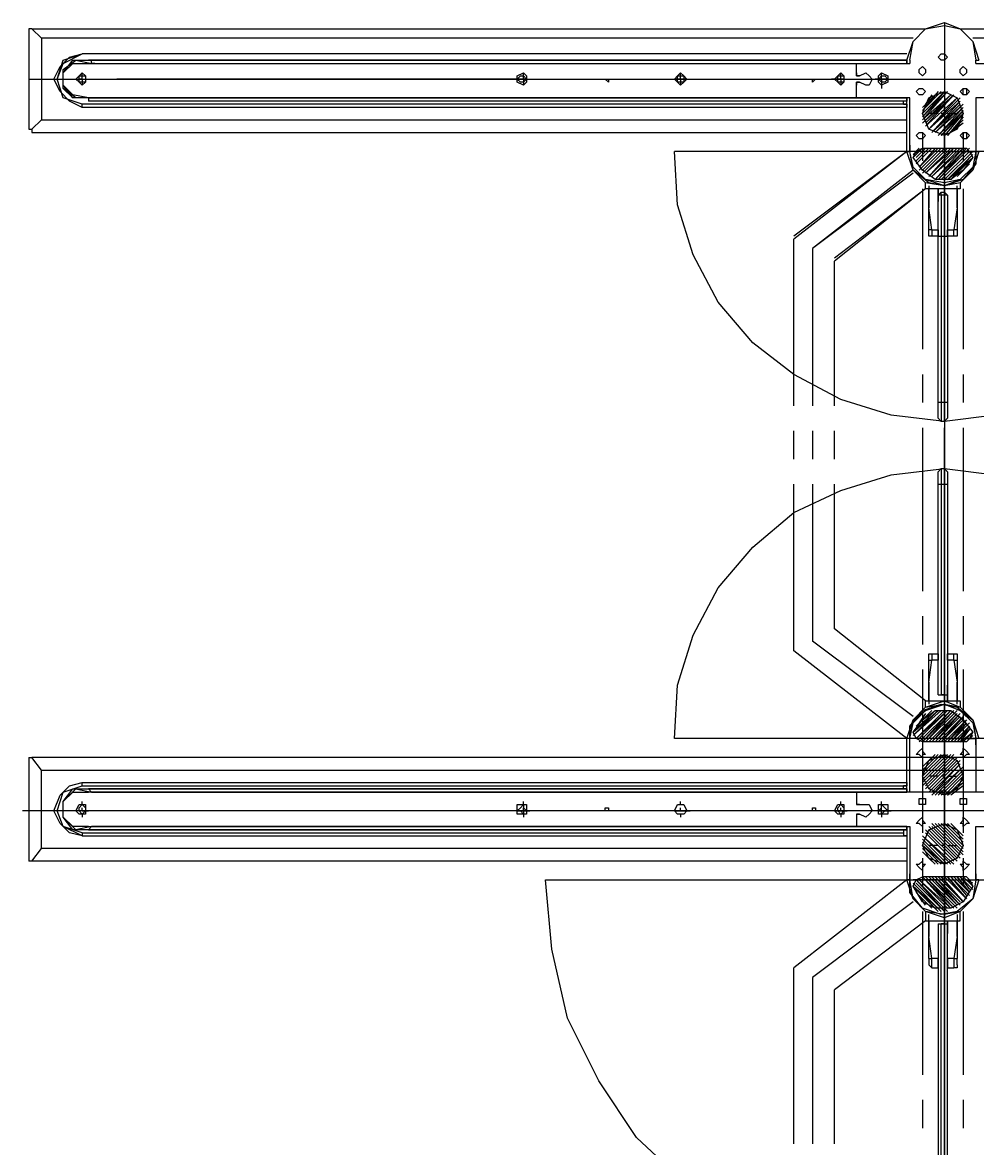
# Model space of a CAD drawing. Header units: millimetres. Extents: x -774950 to -670403, y -1165325 to -1109738.
# Drawn here: x -705628 to -704585, y -1148675 to -1147445 of the extents above; entities that cross this region are included whole.
import ezdxf

# ---------------------------------------------------------------- set-up
doc = ezdxf.new("R2010")
doc.units = ezdxf.units.MM
doc.header["$LTSCALE"] = 3000
doc.header["$MEASUREMENT"] = 0
for name, color, linetype in [('FURNITURE', 250, 'CONTINUOUS'), ('PDF_6', 7, 'CONTINUOUS'), ('PDF_AR_01_PARTITION FULL HT', 7, 'CONTINUOUS'), ('PDF_BORDTEXT', 7, 'CONTINUOUS'), ('PDF_Centre', 7, 'CONTINUOUS'), ('PDF_DIMS', 7, 'CONTINUOUS'), ('PDF_FLs Combi Centre (N-W)', 7, 'CONTINUOUS'), ('PDF_FLs Left Unit (N)', 7, 'CONTINUOUS'), ('PDF_NEW', 7, 'CONTINUOUS')]:
    doc.layers.add(name, color=color, linetype=linetype)

# ---------------------------------------------------------------- blocks, each defined once
blk = doc.blocks.new('G$C45963954')
at = {"layer": 'PDF_6', "color": 6, "true_color": 0xff00ff}
for points in [[(266.3, 682.2), (273.6, 689.5), (266.3, 678.5), (277.3, 689.5)], [(266.3, 674.9), (277.3, 685.8)], [(266.3, 663.9), (288.2, 682.2), (266.3, 660.3), (288.2, 682.2)], [(266.3, 656.7), (291.8, 682.2)], [(944.8, 689.5), (919.3, 660.3), (948.5, 689.5), (919.3, 656.7)], [(919.3, 667.6), (937.6, 685.8)], [(919.3, 663.9), (941.2, 685.8)], [(952.1, 685.8), (919.3, 649.4), (952.1, 682.2)], [(955.8, 682.2), (919.3, 645.7), (955.8, 678.5), (919.3, 642.1), (955.8, 674.9), (919.3, 638.4)], [(923, 674.9), (933.9, 682.2)], [(1149.1, 638.4), (1112.7, 674.9), (1149.1, 642.1), (1112.7, 678.5), (1149.1, 645.7), (1116.3, 682.2), (1149.1, 649.4)], [(1152.8, 649.4), (1116.3, 685.8), (1152.8, 653), (1120, 685.8)], [(1152.8, 656.7), (1120, 689.5)], [(1152.8, 660.3), (1123.6, 689.5), (1149.1, 660.3)], [(1149.1, 663.9), (1127.3, 685.8)], [(1149.1, 667.6), (1130.9, 685.8)], [(1145.5, 674.9), (1134.5, 682.2)], [(200.6, 660.3), (222.5, 678.5), (200.6, 656.7)], [(226.2, 678.5), (200.6, 653), (229.8, 678.5), (200.6, 649.4), (233.5, 678.5), (204.3, 645.7), (237.1, 678.5), (204.3, 642.1), (237.1, 674.9)], [(204.3, 663.9), (218.9, 678.5)], [(204.3, 667.6), (215.2, 674.9)], [(204.3, 642.1), (240.8, 674.9), (207.9, 638.4), (240.8, 674.9)], [(207.9, 638.4), (244.4, 671.2), (207.9, 634.8)], [(244.4, 671.2), (211.6, 634.8), (248.1, 667.6), (215.2, 634.8)], [(248.1, 667.6), (215.2, 631.1), (248.1, 663.9), (218.9, 631.1), (251.7, 660.3), (222.5, 631.1), (251.7, 656.7), (226.2, 631.1), (251.7, 653)], [(266.3, 645.7), (295.5, 674.9), (266.3, 642.1), (299.1, 671.2), (266.3, 638.4), (299.1, 671.2)], [(266.3, 634.8), (299.1, 667.6), (266.3, 631.1), (302.8, 663.9), (266.3, 627.5), (302.8, 660.3), (266.3, 623.8)], [(955.8, 671.2), (923, 638.4), (955.8, 667.6), (923, 634.8), (955.8, 663.9), (926.6, 634.8)], [(970.4, 663.9), (985, 678.5)], [(970.4, 660.3), (988.6, 678.5)], [(970.4, 656.7), (992.3, 678.5)], [(970.4, 642.1), (1006.9, 678.5)], [(974, 667.6), (981.3, 674.9)], [(977.7, 638.4), (1010.5, 671.2)], [(1014.2, 667.6), (981.3, 634.8), (1017.8, 667.6), (985, 631.1), (1017.8, 663.9), (985, 631.1)], [(1087.1, 631.1), (1050.6, 667.6)], [(1090.8, 638.4), (1057.9, 671.2)], [(1098.1, 642.1), (1065.2, 678.5), (1098.1, 645.7), (1065.2, 678.5)], [(1072.5, 678.5), (1098.1, 653), (1076.2, 678.5), (1098.1, 656.7)], [(1098.1, 660.3), (1079.8, 678.5)], [(1098.1, 663.9), (1083.5, 678.5)], [(1094.4, 667.6), (1087.1, 674.9)], [(1141.8, 634.8), (1112.7, 663.9), (1145.5, 634.8), (1112.7, 667.6), (1145.5, 638.4), (1112.7, 671.2)], [(955.8, 660.3), (926.6, 631.1), (955.8, 656.7), (930.3, 631.1)], [(1141.8, 631.1), (1112.7, 656.7), (1141.8, 631.1), (1112.7, 660.3)], [(229.8, 631.1), (251.7, 649.4), (233.5, 631.1)], [(237.1, 631.1), (248.1, 645.7)], [(270, 620.2), (302.8, 653)], [(273.6, 620.2), (302.8, 649.4), (277.3, 620.2)], [(277.3, 623.8), (302.8, 645.7)], [(280.9, 623.8), (299.1, 642.1)], [(955.8, 653), (930.3, 627.5), (955.8, 649.4), (933.9, 627.5), (955.8, 645.7), (933.9, 623.8)], [(955.8, 642.1), (937.6, 623.8), (955.8, 638.4), (941.2, 623.8), (955.8, 634.8), (944.8, 620.2), (955.8, 631.1)], [(995.9, 631.1), (1017.8, 653)], [(999.6, 631.1), (1017.8, 649.4), (1003.2, 631.1)], [(1006.9, 631.1), (1017.8, 645.7)], [(1072.5, 631.1), (1050.6, 653)], [(1065.2, 631.1), (1050.6, 645.7)], [(1138.2, 627.5), (1112.7, 649.4), (1138.2, 627.5), (1112.7, 653)], [(1134.5, 623.8), (1112.7, 645.7), (1134.5, 627.5)], [(1130.9, 623.8), (1112.7, 638.4), (1130.9, 623.8), (1112.7, 642.1)], [(284.5, 623.8), (299.1, 638.4)], [(1127.3, 620.2), (1112.7, 634.8), (1127.3, 623.8)], [(1123.6, 620.2), (1112.7, 631.1)], [(948.5, 620.2), (955.8, 627.5)], [(1120, 620.2), (1116.3, 627.5)], [(1120, 623.8), (1116.3, 623.8)]]:
    blk.add_lwpolyline(points, dxfattribs=at)
for points in [[(266.3, 671.2), (280.9, 685.8)], [(266.3, 667.6), (284.5, 685.8)], [(919.3, 653), (952.1, 685.8)], [(266.3, 653), (291.8, 678.5)], [(266.3, 649.4), (295.5, 678.5)], [(970.4, 653), (995.9, 678.5)], [(970.4, 649.4), (999.6, 678.5)], [(970.4, 645.7), (1003.2, 678.5)], [(974, 642.1), (1006.9, 674.9)], [(974, 638.4), (1010.5, 674.9)], [(977.7, 634.8), (1014.2, 671.2)], [(1090.8, 634.8), (1054.3, 671.2)], [(1087.1, 634.8), (1054.3, 667.6)], [(1094.4, 638.4), (1057.9, 674.9)], [(1094.4, 642.1), (1061.6, 674.9)], [(1098.1, 649.4), (1068.9, 678.5)], [(270, 623.8), (302.8, 656.7)], [(988.6, 631.1), (1017.8, 660.3)], [(992.3, 631.1), (1017.8, 656.7)], [(1083.5, 631.1), (1050.6, 663.9)], [(1079.8, 631.1), (1050.6, 660.3)], [(1076.2, 631.1), (1050.6, 656.7)], [(1068.9, 631.1), (1050.6, 649.4)]]:
    blk.add_lwpolyline(points, close=True, dxfattribs=at)
at = {"layer": 'PDF_AR_01_PARTITION FULL HT', "color": 2, "true_color": 0xffff00}
blk.add_lwpolyline([(120.4, 653), (2247.2, 653)], dxfattribs=at)
at = {"layer": 'PDF_BORDTEXT', "color": 2, "true_color": 0xffff00}
for points in [[(952.1, 342.9), (952.1, 966.7)], [(583.7, 653), (270, 653)], [(638.4, 653), (952.1, 653)], [(1579.6, 653), (1116.3, 653)]]:
    blk.add_lwpolyline(points, dxfattribs=at)
at = {"layer": 'PDF_Centre', "color": 8, "true_color": 0x808080}
for points in [[(270, 696.8), (372.1, 828.1)], [(270, 696.8), (368.5, 828.1)], [(565.5, 828.1), (372.1, 828.1)], [(627.5, 828.1), (594.6, 828.1)], [(850, 828.1), (656.7, 828.1)], [(952.1, 696.8), (850, 828.1)], [(1116.3, 696.8), (1218.5, 828.1)], [(1422.7, 828.1), (1218.5, 828.1)], [(291.8, 689.5), (383, 806.2)], [(295.5, 689.5), (383, 806.2)], [(383, 806.2), (565.5, 806.2)], [(594.6, 806.2), (627.5, 806.2)], [(656.7, 806.2), (839.1, 806.2)], [(926.6, 689.5), (839.1, 806.2)], [(1141.8, 689.5), (1229.4, 806.2)], [(1229.4, 806.2), (1422.7, 806.2)], [(313.7, 674.9), (397.6, 780.7)], [(313.7, 674.9), (394, 780.7)], [(565.5, 780.7), (397.6, 780.7)], [(627.5, 780.7), (594.6, 780.7)], [(824.5, 780.7), (656.7, 780.7)], [(908.4, 674.9), (824.5, 780.7)], [(1163.7, 674.9), (1244, 780.7)], [(1422.7, 780.7), (1244, 780.7)], [(248.1, 678.5), (280.9, 678.5)], [(313.7, 678.5), (499.8, 678.5)], [(529, 678.5), (561.8, 678.5)], [(591, 678.5), (780.7, 678.5)], [(809.9, 678.5), (842.7, 678.5)], [(871.9, 678.5), (1061.6, 678.5)], [(1090.8, 678.5), (1123.6, 678.5)], [(1152.8, 678.5), (1342.5, 678.5)], [(1371.7, 678.5), (1404.5, 678.5)], [(280.9, 653), (248.1, 653)], [(499.8, 653), (313.7, 653)], [(561.8, 653), (529, 653)], [(780.7, 653), (591, 653)], [(842.7, 653), (809.9, 653)], [(1061.6, 653), (871.9, 653)], [(1123.6, 653), (1090.8, 653)], [(1342.5, 653), (1152.8, 653)], [(1404.5, 653), (1371.7, 653)], [(248.1, 631.1), (280.9, 631.1)], [(313.7, 631.1), (499.8, 631.1)], [(529, 631.1), (561.8, 631.1)], [(591, 631.1), (780.7, 631.1)], [(809.9, 631.1), (842.7, 631.1)], [(871.9, 631.1), (1061.6, 631.1)], [(1090.8, 631.1), (1123.6, 631.1)], [(1152.8, 631.1), (1342.5, 631.1)], [(1371.7, 631.1), (1404.5, 631.1)]]:
    blk.add_lwpolyline(points, dxfattribs=at)
at = {"layer": 'PDF_DIMS', "color": 4, "true_color": 0x00ffff}
for points in [[(186.1, 1716.4), (186.1, -410.4)], [(1036.1, -417.7), (1036.1, 1723.7)]]:
    blk.add_lwpolyline(points, dxfattribs=at)
at = {"layer": 'PDF_FLs Combi Centre (N-W)', "color": 2}
for points in [[(127.7, 1716.4), (244.4, 1716.4)], [(127.7, 1712.8), (127.7, 1716.4)], [(244.4, 1716.4), (244.4, 1712.8)], [(974, 1716.4), (974, 1712.8)], [(974, 1716.4), (1094.4, 1716.4)], [(1094.4, 1712.8), (1094.4, 1716.4)], [(127.7, 1712.8), (138.6, 1701.8)], [(127.7, 1712.8), (127.7, 674.9)], [(138.6, 1701.8), (233.5, 1701.8)], [(138.6, 689.5), (138.6, 1701.8)], [(233.5, 1701.8), (244.4, 1712.8)], [(233.5, 1701.8), (233.5, 696.8)], [(244.4, 1712.8), (248.1, 1712.8)], [(248.1, 1712.8), (248.1, 696.8)], [(988.6, 1701.8), (974, 1712.8)], [(974, -406.8), (974, 1712.8)], [(1079.8, 1701.8), (988.6, 1701.8)], [(988.6, 1701.8), (988.6, -395.8)], [(1094.4, 1712.8), (1079.8, 1701.8)], [(1079.8, 696.8), (1079.8, 1701.8)], [(1094.4, 696.8), (1094.4, 1712.8)], [(1061.6, 1654.4), (1054.3, 1676.3), (1036.1, 1683.6), (1014.2, 1676.3), (1006.9, 1654.4)], [(1057.9, 1647.1), (1057.9, 1665.3), (1043.3, 1676.3), (1025.1, 1676.3), (1010.5, 1665.3), (1010.5, 1647.1)], [(1054.3, 1643.4), (1057.9, 1661.7), (1043.3, 1676.3), (1025.1, 1676.3), (1010.5, 1661.7), (1014.2, 1643.4)], [(1054.3, 1647.1), (1054.3, 1665.3), (1043.3, 1676.3), (1025.1, 1676.3), (1014.2, 1665.3), (1014.2, 1647.1)], [(1054.3, 1647.1), (1054.3, 1665.3), (1043.3, 1676.3), (1025.1, 1676.3), (1014.2, 1665.3), (1014.2, 1647.1)], [(1006.9, 1654.4), (1006.9, 700.4)], [(1061.6, 1654.4), (1061.6, 700.4)], [(1010.5, 1647.1), (1014.2, 1643.4)], [(1010.5, 696.8), (1010.5, 1647.1)], [(1014.2, 755.2), (1014.2, 1647.1)], [(1014.2, 1643.4), (1014.2, 1647.1)], [(1014.2, 1643.4), (1014.2, 1639.8)], [(1014.2, 1643.4), (1014.2, 1639.8)], [(1014.2, 1643.4), (1014.2, 696.8)], [(1054.3, 1647.1), (1054.3, 755.2)], [(1054.3, 1647.1), (1054.3, 1643.4)], [(1054.3, 1643.4), (1057.9, 1647.1)], [(1054.3, 1639.8), (1054.3, 1643.4)], [(1054.3, 696.8), (1054.3, 1643.4)], [(1054.3, 1639.8), (1054.3, 1643.4)], [(1057.9, 1647.1), (1057.9, 696.8)], [(1057.9, 1632.5), (1057.9, 715)], [(1036.1, 1149.1), (1036.1, 1138.2)], [(1116.3, 193.3), (1196.6, 197), (1276.8, 218.9), (1349.8, 255.4), (1415.5, 299.1), (1470.2, 357.5), (1517.6, 423.2), (1554.1, 496.1), (1572.3, 572.7), (1579.6, 653), (1572.3, 736.9), (1554.1, 813.5), (1517.6, 886.5), (1470.2, 952.1), (1415.5, 1010.5), (1349.8, 1054.3), (1276.8, 1090.8), (1196.6, 1109), (1116.3, 1116.3)], [(1116.3, 1116.3), (1116.3, 193.3)], [(270, 342.9), (270, 966.7)], [(270, 342.9), (332, 346.6), (390.3, 364.8), (445.1, 394), (492.5, 434.1), (529, 481.5), (558.2, 536.3), (576.4, 594.6), (583.7, 653), (576.4, 715), (558.2, 773.4), (529, 828.1), (492.5, 875.5), (445.1, 915.7), (390.3, 944.8), (332, 963.1), (270, 966.7)], [(952.1, 966.7), (890.1, 963.1), (831.8, 944.8), (777, 915.7), (729.6, 875.5), (689.5, 828.1), (663.9, 773.4), (645.7, 715), (638.4, 653), (645.7, 594.6), (663.9, 536.3), (689.5, 481.5), (729.6, 434.1), (777, 394), (831.8, 364.8), (890.1, 346.6), (952.1, 342.9)], [(1036.1, 966.7), (1036.1, 952.1)], [(1036.1, 780.7), (1036.1, 769.7)], [(1014.2, 755.2), (1028.8, 755.2)], [(1014.2, 554.5), (1014.2, 755.2)], [(1014.2, 755.2), (1028.8, 755.2)], [(1028.8, 751.5), (1028.8, 755.2)], [(1028.8, 755.2), (1028.8, 751.5)], [(1028.8, 751.5), (1028.8, 744.2), (1028.8, 740.6), (1036.1, 736.9), (1039.7, 740.6), (1043.3, 744.2), (1039.7, 751.5)], [(1028.8, 751.5), (1028.8, 744.2), (1028.8, 740.6), (1036.1, 736.9), (1039.7, 740.6), (1043.3, 744.2), (1039.7, 751.5)], [(1039.7, 755.2), (1054.3, 755.2)], [(1039.7, 755.2), (1039.7, 751.5)], [(1039.7, 751.5), (1039.7, 755.2)], [(1039.7, 755.2), (1054.3, 755.2)], [(1054.3, 755.2), (1054.3, 693.1)], [(1036.1, 729.6), (1036.1, 718.7)], [(1057.9, 715), (1057.9, 711.4)], [(952.1, 696.8), (930.3, 689.5), (915.7, 674.9), (908.4, 653), (915.7, 634.8), (930.3, 620.2), (952.1, 612.9)], [(1014.2, 696.8), (952.1, 696.8)], [(1003.2, 696.8), (1006.9, 696.8), (1006.9, 700.4)], [(1010.5, 700.4), (1006.9, 700.4)], [(1010.5, 700.4), (1010.5, 696.8)], [(1010.5, 696.8), (1014.2, 696.8)], [(1057.9, 696.8), (1054.3, 696.8)], [(1054.3, 696.8), (1116.3, 696.8)], [(1057.9, 700.4), (1057.9, 696.8)], [(1057.9, 700.4), (1065.2, 700.4)], [(1065.2, 696.8), (1065.2, 700.4)], [(1116.3, 612.9), (1138.2, 620.2), (1152.8, 634.8), (1160.1, 653), (1152.8, 674.9), (1138.2, 689.5), (1116.3, 696.8)], [(952.1, 693.1), (933.9, 689.5), (919.3, 674.9), (912, 653), (919.3, 634.8), (933.9, 620.2), (952.1, 616.5)], [(952.1, 693.1), (930.3, 689.5), (915.7, 674.9), (912, 653), (915.7, 634.8), (930.3, 620.2), (952.1, 616.5)], [(952.1, 693.1), (930.3, 689.5), (919.3, 674.9), (912, 653), (919.3, 634.8), (930.3, 620.2), (952.1, 616.5)], [(959.4, 693.1), (937.6, 693.1), (919.3, 678.5), (912, 656.7), (915.7, 638.4), (930.3, 620.2), (952.1, 616.5)], [(944.8, 689.5), (930.3, 678.5), (919.3, 663.9), (919.3, 645.7), (930.3, 631.1), (944.8, 620.2)], [(955.8, 678.5), (952.1, 685.8), (944.8, 689.5)], [(1014.2, 693.1), (952.1, 693.1)], [(1014.2, 693.1), (952.1, 693.1)], [(959.4, 693.1), (952.1, 693.1)], [(959.4, 693.1), (955.8, 693.1)], [(1054.3, 693.1), (1116.3, 693.1)], [(1054.3, 693.1), (1116.3, 693.1)], [(1109, 693.1), (1116.3, 693.1)], [(1109, 693.1), (1112.7, 693.1)], [(1112.7, 693.1), (1109, 693.1)], [(1112.7, 693.1), (1109, 693.1)], [(1116.3, 616.5), (1138.2, 620.2), (1152.8, 638.4), (1156.4, 656.7), (1149.1, 678.5), (1130.9, 693.1), (1112.7, 693.1)], [(1123.6, 689.5), (1116.3, 685.8), (1112.7, 678.5)], [(1116.3, 616.5), (1138.2, 620.2), (1152.8, 634.8), (1156.4, 653), (1152.8, 674.9), (1138.2, 689.5), (1116.3, 693.1)], [(1116.3, 616.5), (1138.2, 620.2), (1152.8, 634.8), (1156.4, 653), (1152.8, 674.9), (1138.2, 689.5), (1116.3, 693.1)], [(1116.3, 616.5), (1138.2, 620.2), (1152.8, 634.8), (1156.4, 653), (1152.8, 674.9), (1138.2, 689.5), (1116.3, 693.1)], [(1123.6, 620.2), (1141.8, 631.1), (1149.1, 645.7), (1149.1, 663.9), (1141.8, 678.5), (1123.6, 689.5)], [(860.9, 671.2), (857.3, 671.2), (853.6, 671.2)], [(853.6, 671.2), (853.6, 667.6)], [(853.6, 667.6), (853.6, 660.3)], [(886.5, 671.2), (860.9, 671.2)], [(908.4, 671.2), (886.5, 671.2)], [(915.7, 674.9), (908.4, 674.9)], [(908.4, 674.9), (908.4, 671.2)], [(908.4, 671.2), (908.4, 638.4)], [(955.8, 627.5), (955.8, 678.5)], [(1112.7, 627.5), (1112.7, 678.5)], [(1152.8, 674.9), (1163.7, 674.9)], [(1163.7, 674.9), (1163.7, 671.2)], [(1163.7, 671.2), (1163.7, 638.4)], [(1163.7, 671.2), (1182, 671.2)], [(1207.5, 671.2), (1182, 671.2)], [(1207.5, 671.2), (1211.2, 671.2), (1214.8, 671.2)], [(1218.5, 667.6), (1214.8, 671.2)], [(1218.5, 667.6), (1218.5, 660.3)], [(642.1, 660.3), (638.4, 656.7)], [(638.4, 656.7), (656.7, 656.7)], [(638.4, 656.7), (638.4, 653)], [(638.4, 656.7), (901.1, 656.7)], [(656.7, 660.3), (642.1, 660.3)], [(901.1, 660.3), (642.1, 660.3)], [(853.6, 660.3), (860.9, 660.3)], [(890.1, 660.3), (860.9, 660.3)], [(901.1, 660.3), (901.1, 656.7)], [(901.1, 660.3), (901.1, 656.7)], [(901.1, 656.7), (901.1, 653)], [(901.1, 653), (901.1, 656.7)], [(1014.2, 656.7), (1010.5, 656.7)], [(1014.2, 656.7), (1014.2, 653)], [(1167.4, 660.3), (1561.4, 660.3)], [(1167.4, 660.3), (1167.4, 656.7)], [(1167.4, 660.3), (1167.4, 656.7)], [(1561.4, 656.7), (1167.4, 656.7)], [(1167.4, 656.7), (1167.4, 653)], [(1167.4, 653), (1167.4, 656.7)], [(1178.3, 660.3), (1207.5, 660.3)], [(1218.5, 660.3), (1207.5, 660.3)], [(656.7, 653), (638.4, 653)], [(638.4, 653), (642.1, 649.4)], [(901.1, 653), (638.4, 653)], [(642.1, 649.4), (656.7, 649.4)], [(642.1, 649.4), (901.1, 649.4)], [(853.6, 649.4), (853.6, 642.1)], [(860.9, 649.4), (853.6, 649.4)], [(853.6, 642.1), (853.6, 638.4)], [(860.9, 649.4), (908.4, 649.4)], [(908.4, 649.4), (890.1, 649.4)], [(901.1, 653), (901.1, 649.4)], [(901.1, 653), (901.1, 649.4)], [(1014.2, 653), (1010.5, 653)], [(1207.5, 649.4), (1163.7, 649.4)], [(1163.7, 649.4), (1178.3, 649.4)], [(1167.4, 653), (1561.4, 653)], [(1167.4, 653), (1167.4, 649.4)], [(1167.4, 653), (1167.4, 649.4)], [(1561.4, 649.4), (1167.4, 649.4)], [(1207.5, 649.4), (1218.5, 649.4)], [(1214.8, 638.4), (1218.5, 638.4), (1218.5, 642.1)], [(1218.5, 649.4), (1218.5, 642.1)], [(127.7, 634.8), (127.7, -406.8)], [(853.6, 638.4), (857.3, 638.4), (860.9, 638.4)], [(860.9, 638.4), (886.5, 638.4)], [(886.5, 638.4), (908.4, 638.4)], [(908.4, 638.4), (908.4, 634.8)], [(908.4, 634.8), (915.7, 634.8)], [(1163.7, 634.8), (1152.8, 634.8)], [(1163.7, 638.4), (1163.7, 634.8)], [(1182, 638.4), (1163.7, 638.4)], [(1182, 638.4), (1207.5, 638.4)], [(1214.8, 638.4), (1211.2, 638.4), (1207.5, 638.4)], [(138.6, -395.8), (138.6, 620.2)], [(944.8, 620.2), (952.1, 623.8), (955.8, 627.5)], [(952.1, 616.5), (1014.2, 616.5)], [(952.1, 616.5), (1014.2, 616.5)], [(952.1, 616.5), (959.4, 616.5)], [(959.4, 616.5), (955.8, 616.5), (952.1, 616.5)], [(955.8, 616.5), (959.4, 616.5)], [(1116.3, 616.5), (1054.3, 616.5)], [(1054.3, 616.5), (1054.3, 554.5)], [(1116.3, 616.5), (1054.3, 616.5)], [(1116.3, 616.5), (1109, 616.5)], [(1112.7, 616.5), (1109, 616.5)], [(1109, 616.5), (1112.7, 616.5)], [(1109, 616.5), (1112.7, 616.5)], [(1112.7, 627.5), (1116.3, 623.8), (1123.6, 620.2)], [(1112.7, 616.5), (1116.3, 616.5)]]:
    blk.add_lwpolyline(points, dxfattribs=at)
at = {"layer": 'PDF_FLs Combi Centre (N-W)', "color": 8, "true_color": 0x808080}
for points in [[(1065.2, 1654.4), (1061.6, 1669), (1050.6, 1679.9), (1036.1, 1687.2), (1017.8, 1679.9), (1006.9, 1669), (1003.2, 1654.4)], [(1065.2, 1654.4), (1054.3, 1676.3), (1036.1, 1683.6), (1014.2, 1676.3), (1006.9, 1654.4)], [(1006.9, 1654.4), (1003.2, 1654.4)], [(1003.2, 1654.4), (1003.2, 696.8)], [(1006.9, 1654.4), (1006.9, 696.8)], [(1061.6, 1654.4), (1065.2, 1654.4)], [(1065.2, 1654.4), (1065.2, 696.8)], [(1065.2, 1654.4), (1065.2, 696.8)], [(1010.5, 1647.1), (1010.5, 696.8)], [(1014.2, 696.8), (1014.2, 1643.4)], [(1054.3, 1643.4), (1054.3, 696.8)], [(1057.9, 696.8), (1057.9, 1647.1)], [(952.1, 693.1), (952.1, 696.8)], [(1116.3, 693.1), (1116.3, 696.8)], [(853.6, 667.6), (857.3, 667.6), (860.9, 667.6)], [(860.9, 671.2), (860.9, 667.6)], [(886.5, 671.2), (860.9, 667.6)], [(860.9, 660.3), (860.9, 667.6)], [(886.5, 671.2), (908.4, 671.2)], [(908.4, 671.2), (912, 671.2)], [(1163.7, 671.2), (1156.4, 671.2)], [(1182, 671.2), (1163.7, 671.2)], [(1207.5, 667.6), (1182, 671.2)], [(1207.5, 671.2), (1207.5, 667.6)], [(1218.5, 667.6), (1214.8, 667.6), (1211.2, 667.6), (1207.5, 667.6)], [(1207.5, 660.3), (1207.5, 667.6)], [(656.7, 660.3), (656.7, 656.7)], [(656.7, 656.7), (656.7, 653)], [(656.7, 653), (656.7, 649.4)], [(860.9, 642.1), (857.3, 642.1), (853.6, 642.1)], [(860.9, 642.1), (860.9, 649.4)], [(860.9, 642.1), (886.5, 638.4)], [(860.9, 642.1), (860.9, 638.4)], [(1182, 638.4), (1207.5, 642.1)], [(1207.5, 642.1), (1207.5, 649.4)], [(1207.5, 642.1), (1211.2, 642.1), (1214.8, 642.1), (1218.5, 642.1)], [(1207.5, 642.1), (1207.5, 638.4)], [(908.4, 638.4), (886.5, 638.4)], [(912, 638.4), (908.4, 638.4)], [(1156.4, 638.4), (1163.7, 638.4)], [(1163.7, 638.4), (1182, 638.4)], [(952.1, 612.9), (952.1, 616.5)], [(1116.3, 612.9), (1116.3, 616.5)]]:
    blk.add_lwpolyline(points, dxfattribs=at)
at = {"layer": 'PDF_FLs Combi Centre (N-W)', "color": 2}
for points in [[(1039.7, 1654.4), (1039.7, 1658), (1036.1, 1661.7), (1028.8, 1658), (1028.8, 1654.4), (1028.8, 1650.7), (1036.1, 1650.7), (1039.7, 1650.7)], [(1039.7, 1654.4), (1036.1, 1658), (1032.4, 1658), (1028.8, 1654.4), (1032.4, 1650.7), (1036.1, 1650.7)], [(1039.7, 1141.8), (1039.7, 1149.1), (1036.1, 1149.1), (1028.8, 1149.1), (1028.8, 1141.8), (1028.8, 1138.2), (1036.1, 1138.2), (1039.7, 1138.2)], [(1039.7, 1141.8), (1036.1, 1145.5), (1036.1, 1149.1), (1032.4, 1145.5), (1028.8, 1141.8), (1032.4, 1141.8), (1036.1, 1138.2), (1036.1, 1141.8)], [(1036.1, 1043.3), (1036.1, 1047), (1032.4, 1047), (1032.4, 1043.3)], [(1039.7, 959.4), (1039.7, 963.1), (1036.1, 966.7), (1028.8, 963.1), (1028.8, 959.4), (1028.8, 955.8), (1036.1, 952.1), (1039.7, 955.8)], [(1036.1, 806.2), (1032.4, 806.2), (1032.4, 802.6), (1036.1, 802.6)], [(1039.7, 773.4), (1039.7, 777), (1036.1, 780.7), (1028.8, 777), (1028.8, 773.4), (1028.8, 769.7), (1036.1, 769.7), (1039.7, 769.7)], [(1039.7, 773.4), (1036.1, 777), (1032.4, 777), (1028.8, 773.4), (1032.4, 769.7), (1036.1, 769.7)], [(1039.7, 726), (1039.7, 729.6), (1036.1, 729.6), (1028.8, 729.6), (1028.8, 726), (1028.8, 718.7), (1036.1, 718.7), (1039.7, 718.7)], [(1039.7, 726), (1036.1, 726), (1036.1, 729.6), (1032.4, 726), (1028.8, 726), (1032.4, 722.3), (1036.1, 718.7), (1036.1, 722.3)], [(974, 678.5), (970.4, 682.2), (970.4, 685.8), (966.7, 682.2), (963.1, 678.5), (966.7, 678.5), (970.4, 674.9), (970.4, 678.5)], [(1028.8, 678.5), (1028.8, 682.2), (1025.1, 682.2), (1021.5, 682.2), (1021.5, 678.5), (1021.5, 674.9), (1025.1, 674.9), (1028.8, 674.9)], [(1054.3, 678.5), (1050.6, 682.2), (1050.6, 685.8), (1047, 682.2), (1043.3, 678.5), (1047, 678.5), (1050.6, 674.9), (1050.6, 678.5)], [(1105.4, 678.5), (1101.7, 682.2), (1098.1, 685.8), (1098.1, 682.2), (1094.4, 678.5), (1098.1, 678.5), (1098.1, 674.9), (1101.7, 678.5)], [(1017.8, 653), (1010.5, 671.2), (995.9, 678.5), (977.7, 671.2), (970.4, 653), (977.7, 638.4), (995.9, 631.1), (1010.5, 638.4)], [(1098.1, 653), (1090.8, 671.2), (1076.2, 678.5), (1057.9, 671.2), (1050.6, 653), (1057.9, 638.4), (1076.2, 631.1), (1090.8, 638.4)], [(974, 631.1), (970.4, 631.1), (970.4, 634.8), (966.7, 631.1), (963.1, 631.1), (966.7, 627.5), (970.4, 623.8), (970.4, 627.5)], [(1028.8, 631.1), (1028.8, 634.8), (1025.1, 634.8), (1021.5, 634.8), (1021.5, 631.1), (1021.5, 627.5), (1025.1, 627.5), (1028.8, 627.5)], [(1054.3, 631.1), (1050.6, 631.1), (1050.6, 634.8), (1047, 631.1), (1043.3, 631.1), (1047, 627.5), (1050.6, 623.8), (1050.6, 627.5)], [(1105.4, 631.1), (1101.7, 631.1), (1098.1, 634.8), (1098.1, 631.1), (1094.4, 631.1), (1098.1, 627.5), (1098.1, 623.8), (1101.7, 627.5)]]:
    blk.add_lwpolyline(points, close=True, dxfattribs=at)
at = {"layer": 'PDF_FLs Left Unit (N)', "color": 8, "true_color": 0x808080}
for points in [[(218.9, 1654.4), (211.6, 1669), (200.6, 1679.9), (186.1, 1687.2), (171.5, 1679.9), (160.5, 1669), (156.9, 1654.4)], [(215.2, 1654.4), (207.9, 1676.3), (186.1, 1683.6), (164.2, 1676.3), (156.9, 1654.4)], [(156.9, 696.8), (156.9, 1654.4)], [(156.9, 696.8), (156.9, 1654.4)], [(215.2, 696.8), (215.2, 1654.4)], [(218.9, 1654.4), (215.2, 1654.4)], [(218.9, 696.8), (218.9, 1654.4)], [(164.2, 696.8), (164.2, 1647.1)], [(164.2, 1643.4), (164.2, 696.8)], [(207.9, 1647.1), (207.9, 696.8)], [(207.9, 696.8), (207.9, 1643.4)], [(270, 696.8), (270, 693.1)], [(310.1, 671.2), (313.7, 671.2)], [(313.7, 671.2), (335.6, 671.2)], [(361.2, 667.6), (335.6, 671.2)], [(361.2, 667.6), (361.2, 671.2)], [(361.2, 667.6), (361.2, 660.3)], [(361.2, 667.6), (364.8, 667.6), (368.5, 667.6)], [(561.8, 656.7), (561.8, 660.3)], [(561.8, 653), (561.8, 656.7)], [(335.6, 638.4), (361.2, 642.1)], [(361.2, 649.4), (361.2, 642.1)], [(368.5, 642.1), (364.8, 642.1), (361.2, 642.1)], [(361.2, 638.4), (361.2, 642.1)], [(561.8, 649.4), (561.8, 653)], [(313.7, 638.4), (310.1, 638.4)], [(335.6, 638.4), (313.7, 638.4)], [(164.2, 616.5), (164.2, 612.9)], [(270, 616.5), (270, 612.9)]]:
    blk.add_lwpolyline(points, dxfattribs=at)
at = {"layer": 'PDF_FLs Left Unit (N)', "color": 2}
for points in [[(215.2, 1654.4), (207.9, 1676.3), (186.1, 1683.6), (167.8, 1676.3), (156.9, 1654.4)], [(207.9, 1647.1), (207.9, 1665.3), (197, 1676.3), (178.8, 1676.3), (164.2, 1665.3), (164.2, 1647.1)], [(207.9, 1643.4), (207.9, 1661.7), (197, 1676.3), (175.1, 1676.3), (164.2, 1661.7), (167.8, 1643.4)], [(207.9, 1647.1), (204.3, 1665.3), (193.3, 1676.3), (178.8, 1676.3), (167.8, 1665.3), (167.8, 1647.1)], [(207.9, 1647.1), (207.9, 1665.3), (193.3, 1676.3), (178.8, 1676.3), (167.8, 1665.3), (167.8, 1647.1)], [(156.9, 696.8), (156.9, 1654.4)], [(215.2, 700.4), (215.2, 1654.4)], [(164.2, 1647.1), (164.2, 696.8)], [(164.2, 1647.1), (164.2, 1643.4)], [(164.2, 696.8), (164.2, 1643.4)], [(167.8, 1639.8), (167.8, 1643.4), (164.2, 1643.4)], [(167.8, 1647.1), (167.8, 755.2)], [(167.8, 1647.1), (167.8, 1643.4)], [(167.8, 1639.8), (167.8, 1643.4)], [(207.9, 755.2), (207.9, 1647.1)], [(207.9, 1643.4), (207.9, 1647.1)], [(207.9, 1647.1), (211.6, 1647.1)], [(207.9, 1643.4), (207.9, 1647.1)], [(207.9, 1643.4), (207.9, 1639.8)], [(207.9, 1643.4), (207.9, 696.8)], [(207.9, 1643.4), (207.9, 1639.8)], [(211.6, 696.8), (211.6, 1647.1)], [(211.6, 715), (211.6, 1632.5)], [(186.1, 1138.2), (186.1, 1149.1)], [(186.1, 952.1), (186.1, 966.7)], [(186.1, 769.7), (186.1, 780.7)], [(182.4, 755.2), (167.8, 755.2)], [(178.8, 755.2), (167.8, 755.2)], [(167.8, 755.2), (167.8, 693.1)], [(178.8, 755.2), (182.4, 755.2)], [(182.4, 751.5), (178.8, 744.2), (182.4, 740.6), (186.1, 736.9), (193.3, 740.6), (193.3, 744.2), (189.7, 751.5)], [(182.4, 751.5), (178.8, 744.2), (182.4, 740.6), (186.1, 736.9), (193.3, 740.6), (193.3, 744.2), (189.7, 751.5)], [(182.4, 755.2), (182.4, 751.5)], [(182.4, 751.5), (182.4, 755.2)], [(189.7, 751.5), (189.7, 755.2)], [(193.3, 755.2), (189.7, 755.2)], [(189.7, 755.2), (193.3, 755.2)], [(189.7, 755.2), (189.7, 751.5)], [(207.9, 755.2), (193.3, 755.2)], [(207.9, 755.2), (193.3, 755.2)], [(207.9, 693.1), (207.9, 755.2)], [(186.1, 718.7), (186.1, 729.6)], [(211.6, 711.4), (211.6, 715)], [(164.2, 696.8), (142.3, 689.5), (127.7, 674.9), (120.4, 653), (127.7, 634.8), (142.3, 620.2), (164.2, 612.9)], [(167.8, 696.8), (164.2, 696.8)], [(164.2, 696.8), (167.8, 696.8)], [(207.9, 696.8), (211.6, 696.8), (211.6, 700.4)], [(211.6, 696.8), (207.9, 696.8)], [(270, 696.8), (207.9, 696.8)], [(215.2, 700.4), (211.6, 700.4)], [(215.2, 700.4), (215.2, 696.8), (218.9, 696.8)], [(270, 612.9), (291.8, 620.2), (306.4, 634.8), (310.1, 653), (306.4, 674.9), (291.8, 689.5), (270, 696.8)], [(164.2, 693.1), (142.3, 689.5), (127.7, 674.9), (124, 653), (127.7, 634.8), (142.3, 620.2), (164.2, 616.5)], [(164.2, 693.1), (142.3, 689.5), (127.7, 674.9), (124, 653), (127.7, 634.8), (142.3, 620.2), (164.2, 616.5)], [(164.2, 693.1), (142.3, 689.5), (127.7, 674.9), (124, 653), (127.7, 634.8), (142.3, 620.2), (164.2, 616.5)], [(164.2, 693.1), (167.8, 693.1)], [(164.2, 693.1), (167.8, 693.1)], [(270, 693.1), (207.9, 693.1)], [(270, 693.1), (207.9, 693.1)], [(262.7, 693.1), (259, 693.1)], [(270, 693.1), (262.7, 693.1)], [(262.7, 616.5), (284.5, 616.5), (302.8, 631.1), (310.1, 653), (306.4, 671.2), (291.8, 689.5), (270, 693.1)], [(262.7, 693.1), (266.3, 693.1), (270, 693.1)], [(277.3, 689.5), (270, 685.8), (266.3, 678.5)], [(270, 616.5), (288.2, 620.2), (302.8, 634.8), (306.4, 653), (302.8, 674.9), (288.2, 689.5), (270, 693.1)], [(270, 616.5), (288.2, 620.2), (302.8, 634.8), (310.1, 653), (302.8, 674.9), (288.2, 689.5), (270, 693.1)], [(270, 616.5), (288.2, 620.2), (302.8, 634.8), (310.1, 653), (302.8, 674.9), (288.2, 689.5), (270, 693.1)], [(277.3, 620.2), (291.8, 631.1), (302.8, 645.7), (302.8, 663.9), (291.8, 678.5), (277.3, 689.5)], [(266.3, 678.5), (266.3, 627.5)], [(313.7, 674.9), (306.4, 674.9)], [(313.7, 671.2), (313.7, 674.9)], [(313.7, 638.4), (313.7, 671.2)], [(335.6, 671.2), (313.7, 671.2)], [(361.2, 671.2), (335.6, 671.2)], [(368.5, 671.2), (364.8, 671.2), (361.2, 671.2)], [(368.5, 667.6), (368.5, 671.2)], [(368.5, 660.3), (368.5, 667.6)], [(361.2, 660.3), (313.7, 660.3)], [(313.7, 660.3), (328.3, 660.3)], [(317.4, 656.7), (321, 660.3)], [(321, 656.7), (317.4, 656.7)], [(317.4, 656.7), (317.4, 653)], [(321, 656.7), (321, 660.3)], [(561.8, 660.3), (321, 660.3)], [(321, 656.7), (561.8, 656.7)], [(321, 653), (321, 656.7)], [(361.2, 660.3), (368.5, 660.3)], [(580, 660.3), (561.8, 660.3)], [(561.8, 656.7), (583.7, 656.7)], [(583.7, 656.7), (580, 660.3)], [(583.7, 653), (583.7, 656.7)], [(321, 653), (317.4, 653)], [(321, 649.4), (317.4, 653)], [(561.8, 653), (321, 653)], [(321, 649.4), (321, 653)], [(321, 649.4), (561.8, 649.4)], [(328.3, 649.4), (361.2, 649.4)], [(368.5, 649.4), (361.2, 649.4)], [(368.5, 642.1), (368.5, 649.4)], [(368.5, 638.4), (368.5, 642.1)], [(583.7, 653), (561.8, 653)], [(561.8, 649.4), (580, 649.4)], [(580, 649.4), (583.7, 653)], [(306.4, 634.8), (313.7, 634.8)], [(313.7, 634.8), (313.7, 638.4)], [(313.7, 638.4), (335.6, 638.4)], [(335.6, 638.4), (361.2, 638.4)], [(361.2, 638.4), (364.8, 638.4), (368.5, 638.4)], [(167.8, 616.5), (164.2, 616.5)], [(167.8, 616.5), (164.2, 616.5)], [(167.8, 616.5), (167.8, 554.5)], [(207.9, 554.5), (207.9, 616.5)], [(207.9, 616.5), (270, 616.5)], [(207.9, 616.5), (270, 616.5)], [(259, 616.5), (262.7, 616.5)], [(262.7, 616.5), (270, 616.5)], [(266.3, 627.5), (270, 623.8), (277.3, 620.2)]]:
    blk.add_lwpolyline(points, dxfattribs=at)
for points in [[(193.3, 1654.4), (189.7, 1658), (186.1, 1661.7), (182.4, 1658), (178.8, 1654.4), (182.4, 1650.7), (186.1, 1650.7), (189.7, 1650.7)], [(189.7, 1654.4), (189.7, 1658), (186.1, 1658), (182.4, 1658), (182.4, 1654.4), (182.4, 1650.7), (186.1, 1650.7), (189.7, 1650.7)], [(193.3, 1141.8), (189.7, 1149.1), (186.1, 1149.1), (182.4, 1149.1), (178.8, 1141.8), (182.4, 1138.2), (186.1, 1138.2), (189.7, 1138.2)], [(189.7, 1141.8), (189.7, 1145.5), (186.1, 1149.1), (182.4, 1145.5), (182.4, 1141.8), (186.1, 1138.2)], [(189.7, 1043.3), (186.1, 1047), (186.1, 1043.3)], [(193.3, 959.4), (189.7, 963.1), (186.1, 966.7), (182.4, 963.1), (178.8, 959.4), (182.4, 955.8), (186.1, 952.1), (189.7, 955.8)], [(189.7, 959.4), (189.7, 963.1), (186.1, 963.1), (182.4, 963.1), (182.4, 959.4), (182.4, 955.8), (186.1, 955.8), (189.7, 955.8)], [(189.7, 806.2), (186.1, 806.2), (186.1, 802.6)], [(193.3, 773.4), (189.7, 777), (186.1, 780.7), (182.4, 777), (178.8, 773.4), (182.4, 769.7), (186.1, 769.7), (189.7, 769.7)], [(189.7, 773.4), (189.7, 777), (186.1, 777), (182.4, 777), (182.4, 773.4), (182.4, 769.7), (186.1, 769.7), (189.7, 769.7)], [(193.3, 726), (189.7, 729.6), (186.1, 729.6), (182.4, 729.6), (178.8, 726), (182.4, 718.7), (186.1, 718.7), (189.7, 718.7)], [(189.7, 726), (186.1, 729.6), (182.4, 726), (182.4, 722.3), (186.1, 718.7), (189.7, 722.3)], [(182.4, 678.5), (178.8, 682.2), (175.1, 682.2), (171.5, 678.5), (175.1, 674.9), (178.8, 674.9)], [(204.3, 678.5), (204.3, 682.2), (200.6, 685.8), (197, 682.2), (197, 678.5), (200.6, 674.9)], [(255.4, 678.5), (255.4, 682.2), (251.7, 685.8), (248.1, 682.2), (248.1, 678.5), (251.7, 674.9)], [(251.7, 653), (244.4, 671.2), (226.2, 678.5), (207.9, 671.2), (200.6, 653), (207.9, 638.4), (226.2, 631.1), (244.4, 638.4)], [(164.2, 653), (164.2, 656.7), (160.5, 660.3), (156.9, 656.7), (156.9, 653), (160.5, 649.4)], [(182.4, 631.1), (178.8, 634.8), (175.1, 634.8), (171.5, 631.1), (175.1, 627.5), (178.8, 627.5)], [(204.3, 631.1), (200.6, 634.8), (197, 631.1), (197, 627.5), (200.6, 623.8), (204.3, 627.5)], [(204.3, 631.1), (200.6, 631.1), (197, 631.1), (197, 627.5), (200.6, 627.5), (204.3, 627.5)], [(255.4, 631.1), (251.7, 634.8), (248.1, 631.1), (248.1, 627.5), (251.7, 623.8), (255.4, 627.5)], [(255.4, 631.1), (251.7, 631.1), (248.1, 631.1), (248.1, 627.5), (251.7, 627.5), (255.4, 627.5)]]:
    blk.add_lwpolyline(points, close=True, dxfattribs=at)
at = {"layer": 'PDF_FLs Left Unit (N)', "color": 2, "true_color": 0xffff00}
blk.add_lwpolyline([(368.5, 660.3), (368.5, 649.4)], dxfattribs=at)
at = {"layer": 'PDF_NEW', "color": 6, "true_color": 0xff00ff}
for points in [[(1036.1, 1661.7), (1036.1, 1665.3)], [(182.4, 1654.4), (178.8, 1654.4)], [(186.1, 1654.4), (182.4, 1654.4)], [(186.1, 1654.4), (186.1, 1658)], [(186.1, 1654.4), (189.7, 1654.4)], [(186.1, 1654.4), (186.1, 1650.7)], [(186.1, 1650.7), (186.1, 1647.1)], [(189.7, 1654.4), (193.3, 1654.4)], [(1028.8, 1654.4), (1025.1, 1654.4)], [(1036.1, 1654.4), (1032.4, 1654.4)], [(1036.1, 1654.4), (1036.1, 1658)], [(1036.1, 1654.4), (1036.1, 1650.7)], [(1036.1, 1650.7), (1036.1, 1647.1)], [(1039.7, 1654.4), (1043.3, 1654.4)], [(186.1, 1149.1), (186.1, 1614.3)], [(1036.1, 1149.1), (1036.1, 1614.3)], [(182.4, 1141.8), (178.8, 1141.8)], [(186.1, 1141.8), (182.4, 1141.8)], [(186.1, 1141.8), (186.1, 1145.5)], [(186.1, 1141.8), (189.7, 1141.8)], [(186.1, 1138.2), (186.1, 1134.5)], [(189.7, 1141.8), (193.3, 1141.8)], [(1028.8, 1141.8), (1025.1, 1141.8)], [(1036.1, 1141.8), (1032.4, 1141.8)], [(1036.1, 1141.8), (1036.1, 1145.5)], [(1036.1, 1138.2), (1036.1, 1134.5)], [(1039.7, 1141.8), (1043.3, 1141.8)], [(182.4, 959.4), (178.8, 959.4)], [(186.1, 959.4), (182.4, 959.4)], [(186.1, 963.1), (186.1, 966.7)], [(186.1, 959.4), (186.1, 963.1)], [(186.1, 959.4), (189.7, 959.4)], [(186.1, 959.4), (186.1, 955.8)], [(186.1, 955.8), (186.1, 952.1)], [(189.7, 959.4), (193.3, 959.4)], [(1028.8, 959.4), (1025.1, 959.4)], [(1036.1, 959.4), (1032.4, 959.4)], [(1036.1, 963.1), (1036.1, 966.7)], [(1036.1, 959.4), (1036.1, 963.1)], [(1036.1, 959.4), (1036.1, 955.8)], [(1036.1, 955.8), (1036.1, 948.5)], [(1039.7, 959.4), (1043.3, 959.4)], [(182.4, 773.4), (178.8, 773.4)], [(186.1, 773.4), (182.4, 773.4)], [(186.1, 780.7), (186.1, 784.3)], [(186.1, 773.4), (186.1, 777)], [(186.1, 773.4), (189.7, 773.4)], [(189.7, 773.4), (193.3, 773.4)], [(1028.8, 773.4), (1025.1, 773.4)], [(1036.1, 773.4), (1032.4, 773.4)], [(1036.1, 780.7), (1036.1, 784.3)], [(1036.1, 773.4), (1036.1, 777)], [(1039.7, 773.4), (1043.3, 773.4)], [(186.1, 769.7), (186.1, 766.1)], [(1036.1, 769.7), (1036.1, 766.1)], [(186.1, 729.6), (186.1, 733.3)], [(1036.1, 729.6), (1036.1, 733.3)], [(182.4, 726), (178.8, 726)], [(186.1, 726), (182.4, 726)], [(186.1, 726), (189.7, 726)], [(186.1, 726), (186.1, 722.3)], [(189.7, 726), (197, 726)], [(1028.8, 726), (1025.1, 726)], [(1036.1, 726), (1032.4, 726)], [(1036.1, 726), (1036.1, 722.3)], [(1039.7, 726), (1043.3, 726)], [(186.1, 718.7), (186.1, 715)], [(1036.1, 718.7), (1036.1, 715)]]:
    blk.add_lwpolyline(points, dxfattribs=at)
at = {"layer": 'PDF_NEW', "color": 2}
for points in [[(277.3, 689.5), (270, 685.8), (266.3, 678.5)], [(270, 660.3), (270, 689.5)], [(277.3, 620.2), (291.8, 631.1), (302.8, 645.7), (302.8, 663.9), (291.8, 678.5), (277.3, 689.5)], [(944.8, 689.5), (930.3, 678.5), (919.3, 663.9), (919.3, 645.7), (930.3, 631.1), (944.8, 620.2)], [(955.8, 678.5), (952.1, 685.8), (944.8, 689.5)], [(952.1, 660.3), (952.1, 689.5)], [(1123.6, 689.5), (1116.3, 685.8), (1112.7, 678.5)], [(1116.3, 660.3), (1116.3, 689.5)], [(1123.6, 620.2), (1141.8, 631.1), (1149.1, 645.7), (1149.1, 663.9), (1141.8, 678.5), (1123.6, 689.5)], [(226.2, 660.3), (226.2, 671.2)], [(266.3, 678.5), (266.3, 627.5)], [(955.8, 627.5), (955.8, 678.5)], [(995.9, 660.3), (995.9, 671.2)], [(1076.2, 660.3), (1076.2, 671.2)], [(1112.7, 627.5), (1112.7, 678.5)], [(226.2, 653), (226.2, 656.7)], [(270, 653), (270, 656.7)], [(952.1, 653), (952.1, 656.7)], [(995.9, 653), (995.9, 656.7)], [(1076.2, 653), (1076.2, 656.7)], [(1116.3, 653), (1116.3, 656.7)], [(222.5, 653), (211.6, 653)], [(226.2, 653), (222.5, 653)], [(226.2, 653), (229.8, 653)], [(226.2, 649.4), (226.2, 638.4)], [(229.8, 653), (240.8, 653)], [(262.7, 653), (233.5, 653)], [(270, 653), (266.3, 653)], [(270, 649.4), (270, 616.5)], [(273.6, 653), (306.4, 653)], [(948.5, 653), (915.7, 653)], [(952.1, 653), (948.5, 653)], [(952.1, 653), (955.8, 653)], [(952.1, 649.4), (952.1, 616.5)], [(955.8, 653), (988.6, 653)], [(988.6, 653), (981.3, 653)], [(995.9, 653), (992.3, 653)], [(995.9, 649.4), (995.9, 638.4)], [(999.6, 653), (1010.5, 653)], [(1068.9, 653), (1057.9, 653)], [(1076.2, 653), (1072.5, 653)], [(1076.2, 649.4), (1076.2, 638.4)], [(1079.8, 653), (1090.8, 653)], [(1112.7, 653), (1079.8, 653)], [(1116.3, 653), (1120, 653)], [(1116.3, 649.4), (1116.3, 616.5)], [(1123.6, 653), (1152.8, 653)], [(266.3, 627.5), (270, 623.8), (277.3, 620.2)], [(944.8, 620.2), (952.1, 623.8), (955.8, 627.5)], [(1112.7, 627.5), (1116.3, 623.8), (1123.6, 620.2)]]:
    blk.add_lwpolyline(points, dxfattribs=at)
for points in [[(251.7, 653), (244.4, 671.2), (226.2, 678.5), (207.9, 671.2), (200.6, 653), (207.9, 638.4), (226.2, 631.1), (244.4, 638.4)], [(1017.8, 653), (1010.5, 671.2), (995.9, 678.5), (977.7, 671.2), (970.4, 653), (977.7, 638.4), (995.9, 631.1), (1010.5, 638.4)], [(1098.1, 653), (1090.8, 671.2), (1076.2, 678.5), (1057.9, 671.2), (1050.6, 653), (1057.9, 638.4), (1076.2, 631.1), (1090.8, 638.4)]]:
    blk.add_lwpolyline(points, close=True, dxfattribs=at)

msp = doc.modelspace()

# ---------------------------------------------------------------- block references
at = {"layer": 'FURNITURE', "xscale": -0.9403759089606419, "yscale": 0.9403759089606419, "zscale": 0.9403759089606419, "rotation": 90}
msp.add_blockref('G$C45963954', (-704006.7, -1147331.9, 0), dxfattribs=at)

doc.saveas('drawing.dxf')
